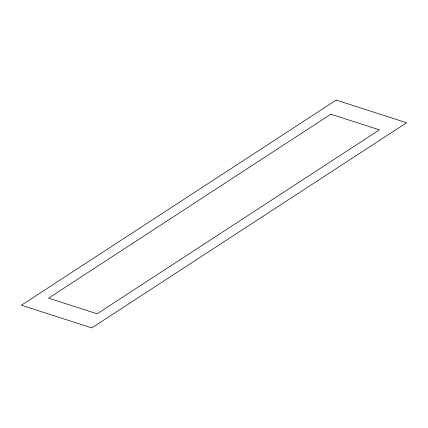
<?xml version="1.0" encoding="UTF-8"?>
<svg xmlns="http://www.w3.org/2000/svg" width="428" height="428" viewBox="0 0 428 428"><rect width="100%" height="100%" fill="white"/><g stroke="black" fill="none" stroke-linecap="round" stroke-linejoin="round"><path stroke-width="0.64" d="M336.205 100.088L21.4 305.239L91.795 327.912L406.6 122.761L336.205 100.088M330.849 114.201L48.578 298.15L97.151 313.799L379.422 129.85L330.849 114.201"/></g></svg>
